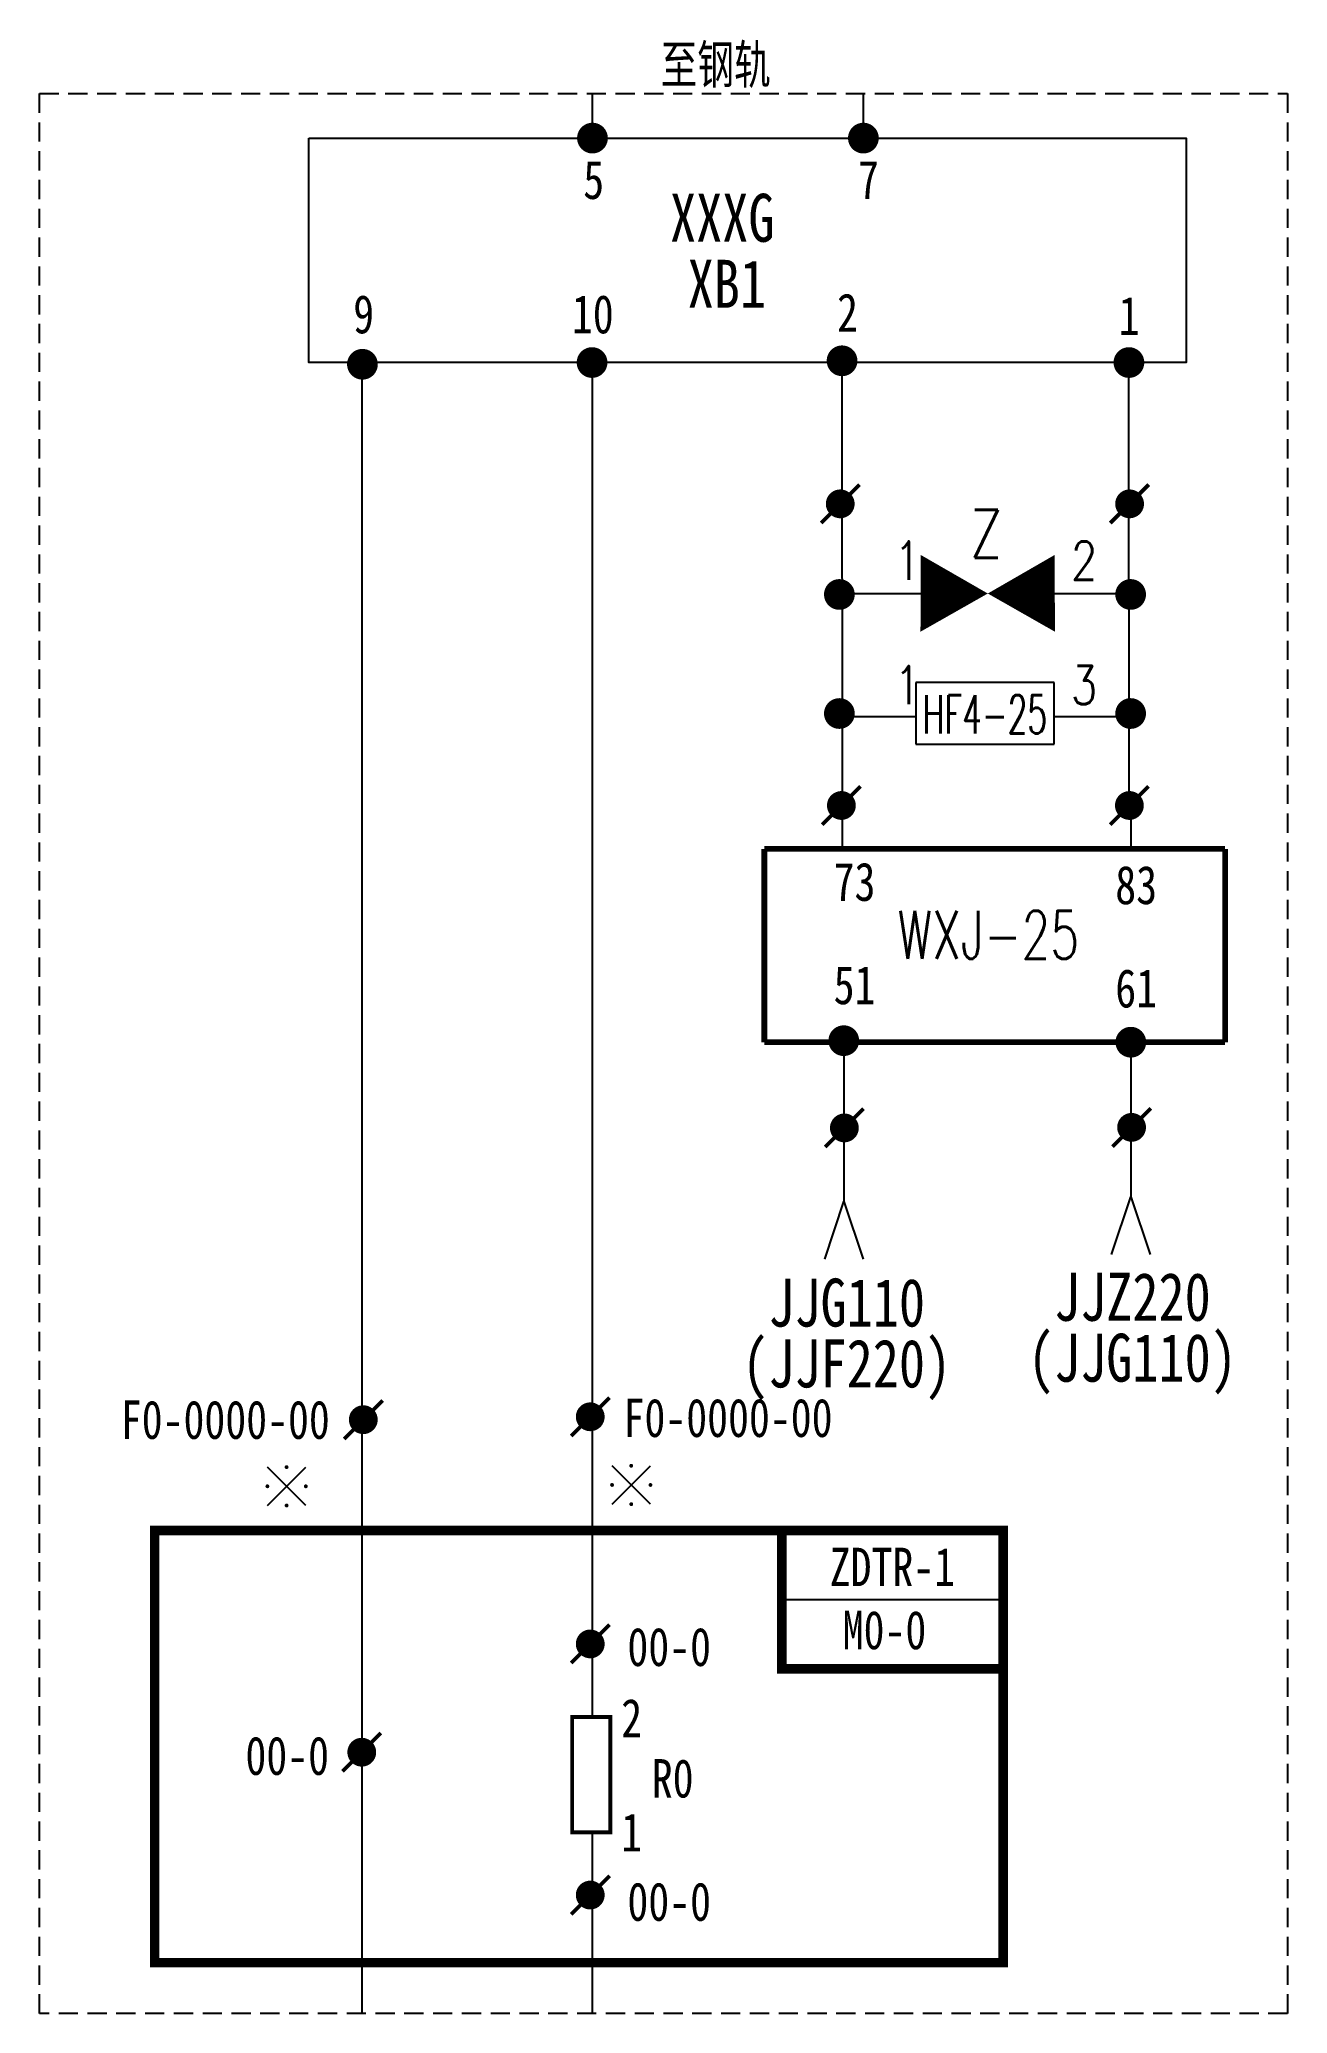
# Model space of a CAD drawing. Header units: millimetres. Extents: x 0 to 65, y -100 to 3.
import ezdxf
from ezdxf.enums import TextEntityAlignment as Align

# ---------------------------------------------------------------- set-up
doc = ezdxf.new("R2010")
doc.units = ezdxf.units.MM
doc.linetypes.add('DASHEDX2', pattern=[1.5, 1, -0.5])
doc.layers.add('hide', color=7, linetype='Continuous')
doc.layers.add('tie', color=7, linetype='Continuous')
doc.styles.add('CHINESE', font='TIMES.TTF', dxfattribs={"width": 0.7})
doc.styles.add('TB', font='txt.shx', dxfattribs={"width": 0.8, "bigfont": 'HZTXT1.shx'})

# ---------------------------------------------------------------- blocks, each defined once
blk = doc.blocks.new('conti_2')
for points in [[(0.05, 1, 0.1, 0.1, 1), (-0.05, 1, 0.1, 0.1, 1)], [(-0.95, 0, 0.1, 0.1, 1), (-1.05, 0, 0.1, 0.1, 1)], [(1.05, 0, 0.1, 0.1, 1), (0.95, 0, 0.1, 0.1, 1)], [(0.05, -1, 0.1, 0.1, 1), (-0.05, -1, 0.1, 0.1, 1)]]:
    blk.add_lwpolyline(points, format="xyseb", close=True)
for points in [[(-1, -1), (1, 1)], [(1, -1), (-1, 1)]]:
    blk.add_lwpolyline(points)
blk.add_attdef('1', text='', height=2).set_placement((2.27, 0.09), align=Align.MIDDLE)

msp = doc.modelspace()

# ---------------------------------------------------------------- linework, layer by layer
for p, q in [((28.8, -2.32), (28.8, 0)), ((42.91, -2.32), (42.91, 0)), ((38.66, -78.44), (50.19, -78.44))]:
    msp.add_line(p, q)
at = {"color": 7}
for p, q in [((16.78, -14.01), (16.78, -100)), ((28.78, -14.01), (28.78, -84.56)), ((41.82, -36.62), (41.8, -13.92)), ((56.76, -36.7), (56.74, -13.92)), ((41.77, -26.04), (45.95, -26.04)), ((52.49, -26.04), (56.75, -26.04)), ((45.65, -30.68), (45.65, -33.88)), ((52.85, -30.68), (45.65, -30.68)), ((52.85, -33.88), (52.85, -30.68)), ((41.77, -32.45), (45.65, -32.45)), ((52.9, -32.45), (56.75, -32.45)), ((45.65, -33.88), (52.85, -33.88)), ((41.83, -39.34), (41.83, -36.84)), ((56.86, -39.34), (56.86, -36.84)), ((28.78, -90.56), (28.78, -100))]:
    msp.add_line(p, q, dxfattribs=at)
at = {"color": 0}
for p, q in [((41.9, -49.41), (41.9, -57.71)), ((56.84, -49.41), (56.84, -57.47)), ((55.84, -60.47), (56.84, -57.47)), ((56.84, -57.47), (57.84, -60.47)), ((40.9, -60.71), (41.9, -57.71)), ((41.9, -57.71), (42.9, -60.71))]:
    msp.add_line(p, q, dxfattribs=at)
for points, const_width in [([(29.2, -2.32, -1), (28.4, -2.32, -1)], 0.8), ([(43.31, -2.32, -1), (42.51, -2.32, -1)], 0.8), ([(17.22, -14.1, -1), (16.42, -14.1, -1)], 0.8), ([(29.18, -14.01, -1), (28.38, -14.01, -1)], 0.8), ([(42.2, -13.92, -1), (41.4, -13.92, -1)], 0.8), ([(57.14, -14.01, -1), (56.34, -14.01, -1)], 0.8), ([(42.29, -49.33, -1), (41.49, -49.33, -1)], 0.8), ([(42.29, -49.33, -1), (41.49, -49.33, -1)], 0.8), ([(57.24, -49.41, -1), (56.44, -49.41, -1)], 0.8), ([(41.92, -54.25, 1), (41.92, -53.5, 1)], 0.75), ([(56.88, -54.22, 1), (56.88, -53.47, 1)], 0.75)]:
    msp.add_lwpolyline(points, format="xyb", close=True, dxfattribs=dict(at, const_width=const_width))
msp.add_lwpolyline([(14.03, -2.32), (59.73, -2.32), (59.73, -14.01), (14.03, -14.01)], close=True)
at = {"color": 7}
for points, const_width in [([(42.71, -20.37), (40.71, -22.37)], 0.2), ([(57.77, -20.37), (55.77, -22.37)], 0.2), ([(42.76, -36.08), (40.76, -38.08)], 0.2), ([(57.76, -36.08), (55.76, -38.08)], 0.2), ([(37.75, -49.41), (37.75, -39.34)], 0.3), ([(37.75, -39.34), (61.75, -39.34)], 0.3), ([(61.75, -39.34), (61.75, -49.41)], 0.3), ([(61.75, -49.41), (37.75, -49.41)], 0.3), ([(29.69, -67.92), (27.69, -69.92)], 0.2), ([(17.87, -68.07), (15.87, -70.07)], 0.2), ([(38.66, -74.84), (38.66, -82.05), (50.19, -82.05)], 0.5), ([(29.69, -79.75), (27.69, -81.75)], 0.2), ([(15.78, -87.39), (17.78, -85.39)], 0.2), ([(29.69, -92.83), (27.69, -94.83)], 0.2)]:
    msp.add_lwpolyline(points, dxfattribs=dict(at, const_width=const_width))
for points, const_width in [([(42.08, -21.37, 1), (41.33, -21.37, 1)], 0.75), ([(57.15, -21.37, 1), (56.4, -21.37, 1)], 0.75), ([(42.06, -26.09, -1), (41.26, -26.09, -1)], 0.8), ([(57.23, -26.09, -1), (56.43, -26.09, -1)], 0.8), ([(42.06, -32.29, -1), (41.26, -32.29, -1)], 0.8), ([(57.23, -32.29, -1), (56.43, -32.29, -1)], 0.8), ([(42.14, -37.08, 1), (41.39, -37.08, 1)], 0.75), ([(57.14, -37.08, 1), (56.39, -37.08, 1)], 0.75), ([(17.24, -69.07, 1), (16.49, -69.07, 1)], 0.75), ([(29.06, -68.92, 1), (28.31, -68.92, 1)], 0.75), ([(29.06, -80.75, 1), (28.31, -80.75, 1)], 0.75), ([(16.41, -86.39, 1), (17.16, -86.39, 1)], 0.75), ([(29.06, -93.83, 1), (28.31, -93.83, 1)], 0.75)]:
    msp.add_lwpolyline(points, format="xyb", close=True, dxfattribs=dict(at, const_width=const_width))
for points in [[(45.89, -26.03, 4, 0, 0), (49.39, -26.04, 0, 0, 0)], [(52.88, -26.03, 4, 0, 0), (49.39, -26.04, 0, 0, 0)]]:
    msp.add_lwpolyline(points, format="xyseb", dxfattribs=at)
at = {"color": 0, "const_width": 0.2}
for points in [[(42.92, -52.87), (40.92, -54.87)], [(57.88, -52.85), (55.88, -54.85)]]:
    msp.add_lwpolyline(points, dxfattribs=at)
at = {"color": 7, "const_width": 0.5}
msp.add_lwpolyline([(6, -74.84), (50.19, -74.84), (50.19, -97.35), (6, -97.35)], close=True, dxfattribs=at)
at = {"const_width": 0.2}
msp.add_lwpolyline([(27.74, -87.56), (27.74, -90.56), (29.73, -90.56), (29.73, -84.56), (27.74, -84.56)], close=True, dxfattribs=at)
at = {"layer": 'hide', "linetype": 'DASHEDX2'}
msp.add_lwpolyline([(0, 0), (65, 0), (65, -100), (0, -100)], close=True, dxfattribs=at)

# ---------------------------------------------------------------- block references
at = {"color": 7}
for p in [(12.87, -72.54), (30.82, -72.47)]:
    msp.add_blockref('conti_2', p, dxfattribs=at)

# ---------------------------------------------------------------- texts
at = {"color": 7, "style": 'CHINESE', "width": 0.7}
msp.add_text('至钢轨', height=2, dxfattribs=at).set_placement((35.22, 1.55), align=Align.MIDDLE)
at = {"color": 0, "width": 0.8}
for s, p in [('5', (28.32, -4.49)), ('7', (42.63, -4.49)), ('9', (16.34, -11.49)), ('10', (27.73, -11.49)), ('2', (41.54, -11.41)), ('1', (56.21, -11.57)), ('73', (41.36, -41.05)), ('83', (56.03, -41.22)), ('51', (41.36, -46.43)), ('61', (56.03, -46.6)), ('2', (30.3, -84.61)), ('1', (30.3, -90.56))]:
    msp.add_text(s, height=2, dxfattribs=at).set_placement(p, align=Align.MIDDLE_LEFT)
at = {"color": 3, "width": 0.8}
msp.add_text('XXXG', height=2.5, dxfattribs=at).set_placement((35.56, -6.47), align=Align.MIDDLE)
at = {"color": 7, "width": 0.8}
for s, height, p in [('XB1', 2.5, (35.8, -9.91)), ('ZDTR-1', 2, (44.42, -76.74))]:
    msp.add_text(s, height=height, dxfattribs=at).set_placement(p, align=Align.MIDDLE)
at = {"color": 7, "style": 'TB'}
for s, height, width, p in [('Z', 2.5, 0.8, (49.32, -22.93)), ('HF4-25', 2, 0.6, (49.24, -32.33)), ('WXJ-25', 2.5, 0.7, (49.42, -43.82))]:
    msp.add_text(s, height=height, dxfattribs=dict(at, width=width)).set_placement(p, align=Align.MIDDLE_CENTER)
at = {"color": 7, "style": 'TB', "width": 0.8}
for s, p in [('1', (44.52, -25.33)), ('2', (53.72, -25.33)), ('1', (44.52, -31.81)), ('3', (53.72, -31.81)), ('3', (53.72, -31.81))]:
    msp.add_text(s, height=2, dxfattribs=at).set_placement(p)
at = {"color": 1, "width": 0.8}
for s, p in [('JJG110', (42.04, -61.72)), ('JJZ220', (56.92, -61.42)), ('(JJF220)', (42.04, -64.89)), ('(JJG110)', (56.92, -64.59))]:
    msp.add_text(s, height=2.5, dxfattribs=at).set_placement(p, align=Align.TOP_CENTER)
at = {"color": 3, "width": 0.8}
for s, p in [('F0-0000-00', (30.42, -69.97)), ('00-0', (30.62, -81.9)), ('R0', (31.89, -88.75)), ('00-0', (30.62, -95.17))]:
    msp.add_text(s, height=2, dxfattribs=at).set_placement(p)
at = {"color": 5, "width": 0.8}
msp.add_text('M0-0', height=2, dxfattribs=at).set_placement((44.01, -80.04), align=Align.MIDDLE)
at = {"layer": 'tie', "color": 3, "width": 0.8}
for s, p in [('F0-0000-00', (15.12, -70.07)), ('00-0', (15.08, -87.57))]:
    msp.add_text(s, height=2, dxfattribs=at).set_placement(p, align=Align.RIGHT)

doc.saveas('drawing.dxf')
